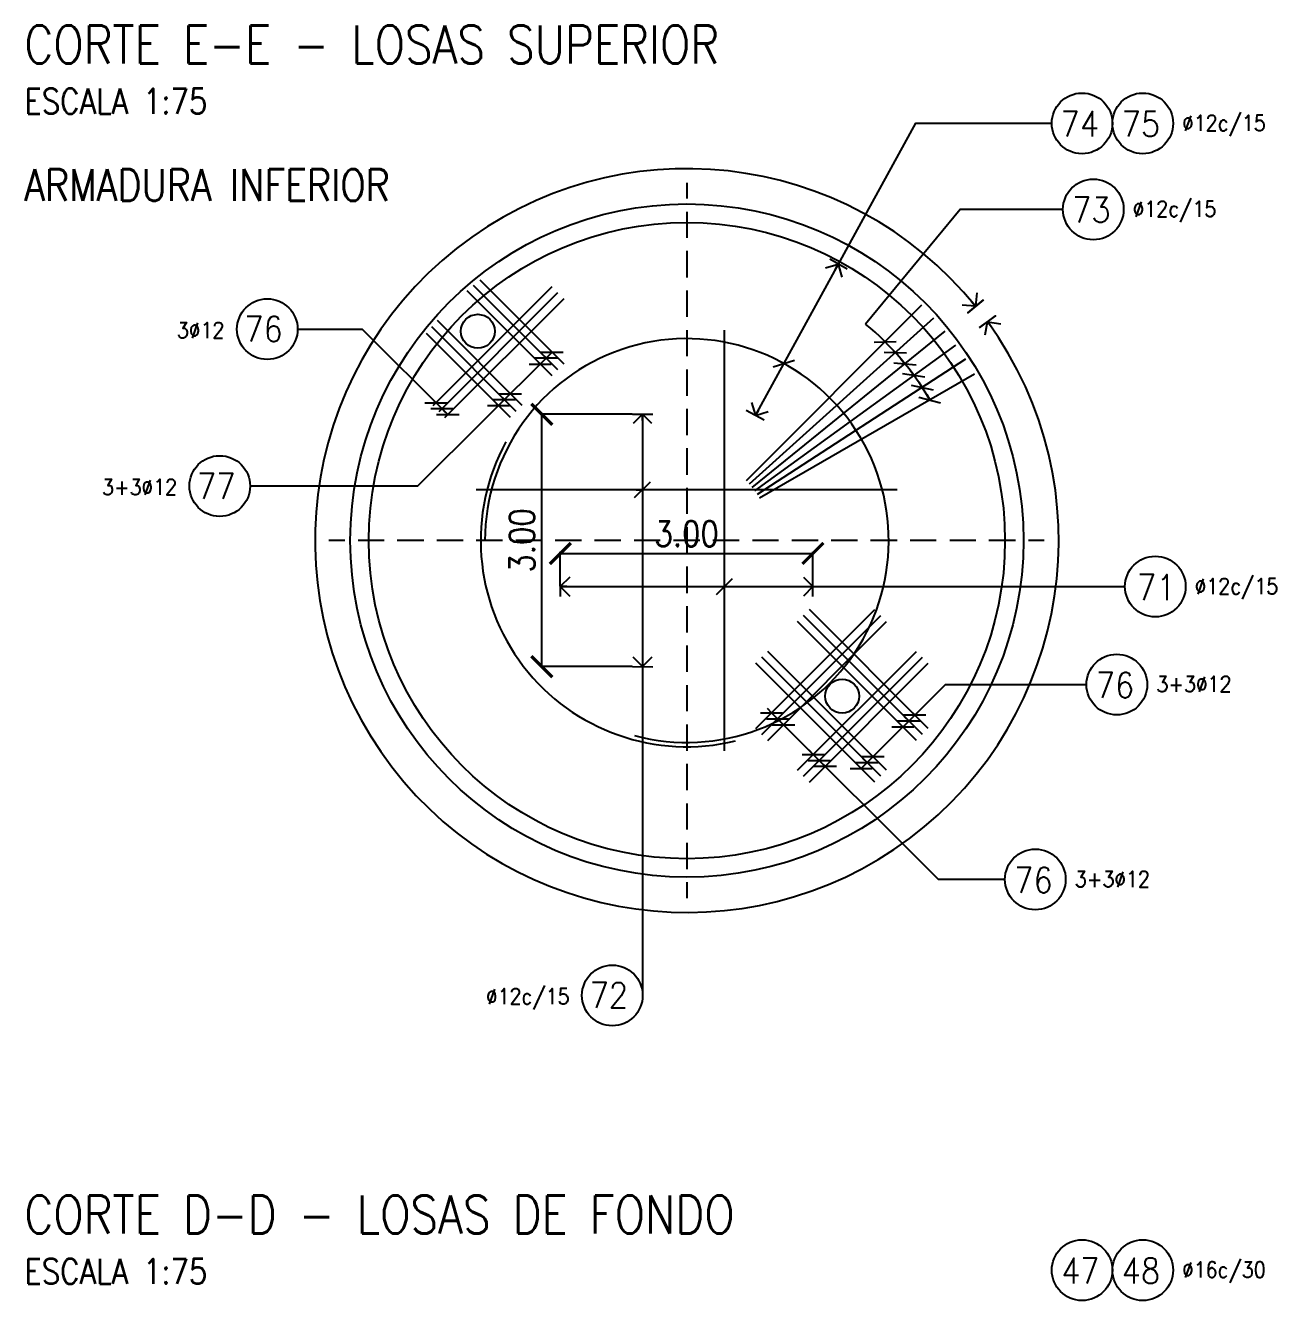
# Model space of a CAD drawing. Extents: x 157 to 1652, y -82 to 500.
# Drawn here: x 1186.9 to 1335.6, y 174.7 to 326.2 of the extents above; entities that cross this region are included whole.
import ezdxf

# ---------------------------------------------------------------- set-up
doc = ezdxf.new("R2010")
doc.units = 0
doc.header["$MEASUREMENT"] = 0
for name, color, linetype in [('Cotas', 1, 'Continuous'), ('PDF2_auxiliar', 1, 'Continuous'), ('PDF2_BARRAS-EN-VISTA-25', 5, 'Continuous'), ('PDF2_CONTORNO-ENCOFRADO-25', 2, 'Continuous'), ('PDF2_LINEAS-POS-ARMADURA', 2, 'Continuous'), ('Texto', 2, 'Continuous')]:
    doc.layers.add(name, color=color, linetype=linetype)
doc.styles.add('ROMANS', font='ROMANS.SHX', dxfattribs={"width": 0.85})
doc.dimstyles.new('1.10', dxfattribs={"dimtxt": 3, "dimasz": 2.5, "dimexe": 0.18, "dimexo": 0.0625, "dimgap": 0.85, "dimtad": 1, "dimlfac": 0.1, "dimzin": 0, "dimdsep": 46, "dimtxsty": 'ROMANS', "dimblk": 'ARCHTICK', "dimcen": 0.09, "dimclrd": 256, "dimclre": 256, "dimclrt": 2, "dimadec": 0, "dimazin": 0, "dimtfac": 1, "dimtofl": 0, "dimtmove": 0, "dimatfit": 3, "dimfxl": 15, "dimfxlon": 1, "dimtolj": 1, "dimtzin": 0, "dimarcsym": 0})

# ---------------------------------------------------------------- blocks, each defined once
blk = doc.blocks.new('_ArchTick')
at = {"color": 0, "linetype": 'ByBlock', "const_width": 0.15}
blk.add_lwpolyline([(-0.5, -0.5), (0.5, 0.5)], dxfattribs=at)
blk = doc.blocks.new('*D14')
at = {"layer": 'Cotas', "lineweight": -2, "transparency": 16777216}
for p, q in [((1250.47, 259.59), (1250.47, 263.63)), ((1250.47, 263.45), (1280.49, 263.45)), ((1280.49, 259.59), (1280.49, 263.63))]:
    blk.add_line(p, q, dxfattribs=at)
at = {"layer": 'Defpoints', "color": 0, "transparency": 16777216}
for p in [(1280.49, 263.45), (1250.47, 259.52), (1280.49, 259.52)]:
    blk.add_point(p, dxfattribs=at)
at = {"layer": 'Cotas', "lineweight": -2, "transparency": 16777216, "xscale": 2.5, "yscale": 2.5, "zscale": 2.5, "rotation": 180}
blk.add_blockref('_ArchTick', (1250.47, 263.45), dxfattribs=at)
at = {"layer": 'Cotas', "lineweight": -2, "transparency": 16777216, "xscale": 2.5, "yscale": 2.5, "zscale": 2.5}
blk.add_blockref('_ArchTick', (1280.49, 263.45), dxfattribs=at)
at = {"layer": 'Cotas', "color": 2, "transparency": 16777216, "insert": (1265.48, 265.8), "char_height": 3, "attachment_point": 5, "style": 'ROMANS'}
blk.add_mtext('\\A1;3.00', dxfattribs=at)
blk = doc.blocks.new('*D15')
at = {"layer": 'Cotas', "lineweight": -2, "transparency": 16777216}
for p, q in [((1259, 280), (1248.09, 280)), ((1248.27, 250.01), (1248.27, 280)), ((1259, 250.01), (1248.09, 250.01))]:
    blk.add_line(p, q, dxfattribs=at)
at = {"layer": 'Defpoints', "color": 0, "transparency": 16777216}
for p in [(1248.27, 280), (1259.06, 280), (1259.06, 250.01)]:
    blk.add_point(p, dxfattribs=at)
at = {"layer": 'Cotas', "lineweight": -2, "transparency": 16777216, "xscale": 2.5, "yscale": 2.5, "zscale": 2.5}
for p, rotation in [((1248.27, 280), 90), ((1248.27, 250.01), 270)]:
    blk.add_blockref('_ArchTick', p, dxfattribs=dict(at, rotation=rotation))
at = {"layer": 'Cotas', "color": 2, "transparency": 16777216, "insert": (1245.92, 265), "char_height": 3, "attachment_point": 5, "rotation": 90, "style": 'ROMANS'}
blk.add_mtext('\\A1;3.00', dxfattribs=at)

msp = doc.modelspace()

# ---------------------------------------------------------------- linework, layer by layer
at = {"layer": 'PDF2_auxiliar', "lineweight": 25}
for points in [[(1265.496, 307.504), (1265.496, 305.63)], [(1265.496, 304.074), (1265.496, 300.961)], [(1265.496, 299.404), (1265.496, 296.26)], [(1265.496, 294.703), (1265.496, 291.591)], [(1265.496, 290.002), (1265.496, 286.889)], [(1265.496, 285.333), (1265.496, 282.188)], [(1265.496, 280.632), (1265.496, 277.519)], [(1265.496, 275.963), (1265.496, 272.818)], [(1265.496, 271.262), (1265.496, 268.149)], [(1265.496, 266.561), (1265.496, 263.448)], [(1224.838, 265.004), (1222.964, 265.004)], [(1229.539, 265.004), (1226.426, 265.004)], [(1234.24, 265.004), (1231.096, 265.004)], [(1238.91, 265.004), (1235.797, 265.004)], [(1243.611, 265.004), (1240.466, 265.004)], [(1248.28, 265.004), (1245.167, 265.004)], [(1252.981, 265.004), (1249.868, 265.004)], [(1257.682, 265.004), (1254.537, 265.004)], [(1262.351, 265.004), (1259.239, 265.004)], [(1267.052, 265.004), (1263.908, 265.004)], [(1271.722, 265.004), (1268.609, 265.004)], [(1276.423, 265.004), (1273.31, 265.004)], [(1281.124, 265.004), (1277.979, 265.004)], [(1285.793, 265.004), (1282.68, 265.004)], [(1290.494, 265.004), (1287.35, 265.004)], [(1295.164, 265.004), (1292.051, 265.004)], [(1299.865, 265.004), (1296.752, 265.004)], [(1304.566, 265.004), (1301.421, 265.004)], [(1307.996, 265.004), (1306.122, 265.004)], [(1265.496, 261.891), (1265.496, 258.747)], [(1265.496, 257.19), (1265.496, 254.077)], [(1265.496, 252.521), (1265.496, 249.376)], [(1265.496, 247.82), (1265.496, 244.707)], [(1265.496, 243.119), (1265.496, 240.006)], [(1265.496, 238.449), (1265.496, 235.305)], [(1265.496, 233.748), (1265.496, 230.635)], [(1265.496, 229.079), (1265.496, 225.934)], [(1265.496, 224.378), (1265.496, 222.504)]]:
    msp.add_lwpolyline(points, dxfattribs=at)
at = {"layer": 'PDF2_BARRAS-EN-VISTA-25', "lineweight": 25}
for points in [[(1310.728, 312.999), (1311.871, 315.985), (1310.283, 315.985)], [(1313.714, 312.999), (1313.714, 315.985), (1312.57, 313.984), (1314.286, 313.984)], [(1318.002, 312.999), (1319.145, 315.985), (1317.525, 315.985)], [(1321.21, 315.985), (1320.067, 315.985), (1319.94, 314.715), (1320.067, 314.842), (1320.384, 315.001), (1320.734, 315.001), (1321.083, 314.842), (1321.305, 314.556), (1321.432, 314.143), (1321.432, 313.857), (1321.305, 313.412), (1321.083, 313.127), (1320.734, 312.999), (1320.384, 312.999), (1320.067, 313.127), (1319.94, 313.285), (1319.812, 313.571)], [(1312.126, 302.771), (1313.269, 305.789), (1311.649, 305.789)], [(1314.158, 305.789), (1315.429, 305.789), (1314.73, 304.646), (1315.08, 304.646), (1315.302, 304.487), (1315.429, 304.36), (1315.556, 303.915), (1315.556, 303.629), (1315.429, 303.216), (1315.207, 302.93), (1314.857, 302.771), (1314.508, 302.771), (1314.158, 302.93), (1314.063, 303.057), (1313.936, 303.343)], [(1250.916, 285.968), (1240.942, 295.942)], [(1235.352, 281.045), (1249.487, 295.18)], [(1236.051, 280.314), (1250.186, 294.481)], [(1249.487, 284.571), (1239.386, 294.672)], [(1250.186, 285.27), (1240.148, 295.307)], [(1236.75, 279.616), (1250.916, 293.75)], [(1293.417, 292.956), (1272.548, 272.087)], [(1213.721, 288.636), (1214.864, 291.622), (1213.244, 291.622)], [(1217.024, 291.209), (1216.897, 291.495), (1216.579, 291.622), (1216.325, 291.622), (1216.008, 291.495), (1215.754, 291.051), (1215.658, 290.352), (1215.658, 289.621), (1215.754, 289.049), (1216.008, 288.764), (1216.325, 288.636), (1216.452, 288.636), (1216.802, 288.764), (1217.024, 289.049), (1217.151, 289.494), (1217.151, 289.621), (1217.024, 290.066), (1216.802, 290.352), (1216.452, 290.479), (1216.325, 290.479), (1216.008, 290.352), (1215.754, 290.066), (1215.658, 289.621)], [(1245.929, 281.045), (1235.86, 291.146)], [(1294.846, 291.432), (1272.929, 271.706)], [(1244.532, 279.616), (1234.558, 289.589)], [(1245.231, 280.314), (1235.193, 290.384)], [(1269.975, 240.006), (1269.975, 290.002)], [(1296.18, 289.875), (1273.246, 271.293)], [(1297.451, 288.224), (1273.564, 270.88)], [(1287.763, 288.573), (1290.399, 288.636)], [(1247.454, 286.699), (1250.122, 286.699)], [(1248.153, 287.398), (1250.821, 287.398)], [(1298.626, 286.54), (1273.882, 270.467)], [(1275.788, 285.651), (1278.297, 286.445)], [(1288.97, 287.398), (1291.606, 287.302)], [(1246.755, 285.968), (1249.392, 285.968)], [(1290.113, 286.127), (1292.75, 285.873)], [(1299.706, 284.761), (1274.136, 270.023)], [(1291.161, 284.825), (1293.798, 284.444)], [(1292.178, 283.459), (1294.782, 282.919)], [(1243.198, 282.443), (1245.866, 282.443)], [(1293.099, 282.03), (1295.672, 281.363)], [(1234.367, 281.363), (1237.004, 281.363)], [(1235.066, 280.664), (1237.703, 280.664)], [(1241.8, 281.045), (1244.436, 281.045)], [(1242.499, 281.744), (1245.135, 281.744)], [(1235.765, 279.965), (1238.433, 279.965)], [(1208.098, 269.959), (1209.242, 272.977), (1207.622, 272.977)], [(1210.385, 269.959), (1211.529, 272.977), (1209.909, 272.977)], [(1259.302, 270.086), (1261.176, 271.96)], [(1290.494, 271.007), (1240.466, 271.007)], [(1319.844, 257.921), (1320.988, 260.938), (1319.368, 260.938)], [(1322.004, 260.367), (1322.227, 260.494), (1322.576, 260.938), (1322.576, 257.921)], [(1269.054, 258.588), (1270.928, 260.462)], [(1273.691, 242.642), (1287.858, 256.777)], [(1294.211, 242.642), (1280.076, 256.777)], [(1274.422, 241.943), (1288.557, 256.078)], [(1275.121, 241.213), (1289.255, 255.348)], [(1292.813, 241.213), (1278.646, 255.38)], [(1293.512, 241.943), (1279.377, 256.078)], [(1289.255, 237.687), (1275.121, 251.822)], [(1278.646, 237.687), (1292.813, 251.822)], [(1287.858, 236.258), (1273.691, 250.424)], [(1288.557, 236.988), (1274.422, 251.123)], [(1279.377, 236.988), (1293.512, 251.123)], [(1280.076, 236.258), (1294.211, 250.424)], [(1314.921, 246.295), (1316.064, 249.313), (1314.476, 249.313)], [(1318.224, 248.868), (1318.129, 249.154), (1317.78, 249.313), (1317.557, 249.313), (1317.208, 249.154), (1316.985, 248.741), (1316.858, 248.01), (1316.858, 247.312), (1316.985, 246.74), (1317.208, 246.454), (1317.557, 246.295), (1317.653, 246.295), (1318.002, 246.454), (1318.224, 246.74), (1318.351, 247.153), (1318.351, 247.312), (1318.224, 247.724), (1318.002, 248.01), (1317.653, 248.169), (1317.557, 248.169), (1317.208, 248.01), (1316.985, 247.724), (1316.858, 247.312)], [(1274.263, 244.516), (1276.899, 244.516)], [(1291.257, 244.262), (1293.925, 244.262)], [(1274.962, 243.817), (1277.598, 243.817)], [(1275.66, 243.087), (1278.329, 243.087)], [(1289.859, 242.833), (1292.495, 242.833)], [(1290.558, 243.563), (1293.226, 243.563)], [(1279.218, 239.561), (1281.854, 239.561)], [(1279.917, 238.862), (1282.553, 238.862)], [(1280.616, 238.163), (1283.284, 238.163)], [(1285.603, 238.608), (1288.271, 238.608)], [(1286.301, 239.307), (1288.97, 239.307)], [(1284.904, 237.878), (1287.54, 237.878)], [(1305.233, 223.107), (1306.376, 226.125), (1304.756, 226.125)], [(1308.536, 225.68), (1308.441, 225.966), (1308.092, 226.125), (1307.869, 226.125), (1307.52, 225.966), (1307.297, 225.553), (1307.17, 224.823), (1307.17, 224.124), (1307.297, 223.552), (1307.52, 223.266), (1307.869, 223.107), (1307.964, 223.107), (1308.314, 223.266), (1308.536, 223.552), (1308.663, 223.965), (1308.663, 224.124), (1308.536, 224.537), (1308.314, 224.823), (1307.964, 224.981), (1307.869, 224.981), (1307.52, 224.823), (1307.297, 224.537), (1307.17, 224.124)], [(1254.76, 209.449), (1255.903, 212.466), (1254.283, 212.466)], [(1256.697, 211.736), (1256.697, 211.895), (1256.793, 212.181), (1256.92, 212.308), (1257.142, 212.466), (1257.619, 212.466), (1257.841, 212.308), (1257.936, 212.181), (1258.063, 211.895), (1258.063, 211.609), (1257.936, 211.323), (1257.714, 210.878), (1256.57, 209.449), (1258.19, 209.449)], [(1311.49, 176.7), (1311.49, 179.686), (1310.347, 177.685), (1312.062, 177.685)], [(1313.078, 176.7), (1314.222, 179.686), (1312.634, 179.686)], [(1318.669, 176.7), (1318.669, 179.686), (1317.525, 177.685), (1319.241, 177.685)]]:
    msp.add_lwpolyline(points, dxfattribs=at)
at = {"layer": 'PDF2_BARRAS-EN-VISTA-25', "color": 4, "lineweight": 25}
for points in [[(1325.403, 315.477), (1324.736, 313.667)], [(1326.165, 315.191), (1326.324, 315.286), (1326.546, 315.541), (1326.546, 313.667)], [(1327.468, 315.096), (1327.468, 315.191), (1327.531, 315.382), (1327.595, 315.477), (1327.753, 315.541), (1328.039, 315.541), (1328.166, 315.477), (1328.262, 315.382), (1328.325, 315.191), (1328.325, 315.032), (1328.262, 314.842), (1328.103, 314.588), (1327.404, 313.667), (1328.389, 313.667)], [(1331.311, 315.922), (1330.04, 313.063)], [(1331.883, 315.191), (1332.042, 315.286), (1332.264, 315.541), (1332.264, 313.667)], [(1333.979, 315.541), (1333.249, 315.541), (1333.185, 314.746), (1333.249, 314.842), (1333.471, 314.937), (1333.693, 314.937), (1333.884, 314.842), (1334.043, 314.651), (1334.106, 314.397), (1334.106, 314.207), (1334.043, 313.952), (1333.884, 313.762), (1333.693, 313.667), (1333.471, 313.667), (1333.249, 313.762), (1333.185, 313.857), (1333.122, 314.048)], [(1329.691, 314.651), (1329.532, 314.842), (1329.405, 314.937), (1329.183, 314.937), (1329.024, 314.842), (1328.897, 314.651), (1328.833, 314.397), (1328.833, 314.207), (1328.897, 313.952), (1329.024, 313.762), (1329.183, 313.667), (1329.405, 313.667), (1329.532, 313.762), (1329.691, 313.952)], [(1319.527, 305.249), (1318.86, 303.47)], [(1320.289, 304.995), (1320.448, 305.09), (1320.67, 305.344), (1320.67, 303.47)], [(1321.591, 304.9), (1321.591, 304.995), (1321.655, 305.186), (1321.718, 305.249), (1321.877, 305.344), (1322.163, 305.344), (1322.29, 305.249), (1322.385, 305.186), (1322.449, 304.995), (1322.449, 304.804), (1322.385, 304.646), (1322.227, 304.36), (1321.528, 303.47), (1322.512, 303.47)], [(1323.815, 304.455), (1323.656, 304.646), (1323.529, 304.709), (1323.306, 304.709), (1323.148, 304.646), (1323.021, 304.455), (1322.957, 304.201), (1322.957, 304.01), (1323.021, 303.756), (1323.148, 303.566), (1323.306, 303.47), (1323.529, 303.47), (1323.656, 303.566), (1323.815, 303.756)], [(1325.435, 305.694), (1324.164, 302.835)], [(1326.006, 304.995), (1326.165, 305.09), (1326.388, 305.344), (1326.388, 303.47)], [(1328.071, 305.344), (1327.372, 305.344), (1327.309, 304.55), (1327.372, 304.646), (1327.595, 304.709), (1327.785, 304.709), (1328.008, 304.646), (1328.166, 304.455), (1328.23, 304.201), (1328.23, 304.01), (1328.166, 303.756), (1328.008, 303.566), (1327.785, 303.47), (1327.595, 303.47), (1327.372, 303.566), (1327.309, 303.661), (1327.213, 303.82)], [(1205.271, 290.923), (1206.034, 290.923), (1205.621, 290.225), (1205.843, 290.225), (1205.97, 290.129), (1206.034, 290.034), (1206.129, 289.78), (1206.129, 289.589), (1206.034, 289.335), (1205.907, 289.145), (1205.684, 289.049), (1205.462, 289.049), (1205.271, 289.145), (1205.176, 289.24), (1205.113, 289.431)], [(1207.336, 290.86), (1206.701, 289.049)], [(1208.13, 290.574), (1208.257, 290.669), (1208.48, 290.923), (1208.48, 289.049)], [(1209.401, 290.479), (1209.401, 290.574), (1209.464, 290.765), (1209.56, 290.86), (1209.687, 290.923), (1209.973, 290.923), (1210.131, 290.86), (1210.195, 290.765), (1210.258, 290.574), (1210.258, 290.415), (1210.195, 290.225), (1210.036, 289.971), (1209.337, 289.049), (1210.322, 289.049)], [(1196.346, 272.278), (1197.14, 272.278), (1196.695, 271.547), (1196.918, 271.547), (1197.076, 271.484), (1197.14, 271.389), (1197.203, 271.103), (1197.203, 270.944), (1197.14, 270.658), (1196.981, 270.499), (1196.79, 270.404), (1196.568, 270.404), (1196.346, 270.499), (1196.282, 270.563), (1196.219, 270.753)], [(1198.347, 271.992), (1198.347, 270.404)], [(1199.649, 272.278), (1200.412, 272.278), (1199.999, 271.547), (1200.221, 271.547), (1200.348, 271.484), (1200.412, 271.389), (1200.507, 271.103), (1200.507, 270.944), (1200.412, 270.658), (1200.285, 270.499), (1200.062, 270.404), (1199.84, 270.404), (1199.649, 270.499), (1199.554, 270.563), (1199.49, 270.753)], [(1201.714, 272.183), (1201.079, 270.404)], [(1202.508, 271.929), (1202.635, 271.992), (1202.857, 272.278), (1202.857, 270.404)], [(1203.779, 271.833), (1203.779, 271.929), (1203.842, 272.087), (1203.906, 272.183), (1204.064, 272.278), (1204.35, 272.278), (1204.477, 272.183), (1204.573, 272.087), (1204.636, 271.929), (1204.636, 271.738), (1204.573, 271.547), (1204.414, 271.293), (1203.715, 270.404), (1204.7, 270.404)], [(1197.712, 271.198), (1198.982, 271.198)], [(1332.804, 260.875), (1331.533, 258.016)], [(1326.896, 260.43), (1326.261, 258.62)], [(1327.69, 260.144), (1327.817, 260.239), (1328.039, 260.494), (1328.039, 258.62)], [(1328.96, 260.049), (1328.96, 260.144), (1329.024, 260.335), (1329.088, 260.43), (1329.246, 260.494), (1329.532, 260.494), (1329.659, 260.43), (1329.755, 260.335), (1329.818, 260.144), (1329.818, 259.954), (1329.755, 259.795), (1329.596, 259.509), (1328.897, 258.62), (1329.882, 258.62)], [(1331.184, 259.604), (1331.025, 259.795), (1330.898, 259.89), (1330.676, 259.89), (1330.517, 259.795), (1330.39, 259.604), (1330.326, 259.35), (1330.326, 259.159), (1330.39, 258.905), (1330.517, 258.715), (1330.676, 258.62), (1330.898, 258.62), (1331.025, 258.715), (1331.184, 258.905)], [(1333.376, 260.144), (1333.535, 260.239), (1333.757, 260.494), (1333.757, 258.62)], [(1335.472, 260.494), (1334.742, 260.494), (1334.678, 259.699), (1334.742, 259.795), (1334.964, 259.89), (1335.186, 259.89), (1335.377, 259.795), (1335.536, 259.604), (1335.599, 259.35), (1335.599, 259.159), (1335.536, 258.905), (1335.377, 258.715), (1335.186, 258.62), (1334.964, 258.62), (1334.742, 258.715), (1334.678, 258.81), (1334.614, 259.001)], [(1321.687, 248.868), (1322.449, 248.868), (1322.036, 248.169), (1322.258, 248.169), (1322.385, 248.074), (1322.449, 247.979), (1322.544, 247.724), (1322.544, 247.534), (1322.449, 247.28), (1322.322, 247.089), (1322.099, 246.994), (1321.877, 246.994), (1321.687, 247.089), (1321.591, 247.184), (1321.528, 247.343)], [(1323.688, 248.614), (1323.688, 246.994)], [(1324.958, 248.868), (1325.752, 248.868), (1325.308, 248.169), (1325.53, 248.169), (1325.689, 248.074), (1325.752, 247.979), (1325.816, 247.724), (1325.816, 247.534), (1325.752, 247.28), (1325.594, 247.089), (1325.403, 246.994), (1325.181, 246.994), (1324.958, 247.089), (1324.895, 247.184), (1324.831, 247.343)], [(1327.023, 248.773), (1326.388, 246.994)], [(1327.817, 248.519), (1327.976, 248.614), (1328.166, 248.868), (1328.166, 246.994)], [(1329.119, 248.423), (1329.119, 248.519), (1329.183, 248.709), (1329.246, 248.773), (1329.405, 248.868), (1329.691, 248.868), (1329.818, 248.773), (1329.882, 248.709), (1329.977, 248.519), (1329.977, 248.328), (1329.882, 248.169), (1329.755, 247.883), (1329.024, 246.994), (1330.04, 246.994)], [(1323.021, 247.788), (1324.323, 247.788)], [(1311.967, 225.68), (1312.761, 225.68), (1312.348, 224.981), (1312.539, 224.981), (1312.697, 224.886), (1312.761, 224.791), (1312.824, 224.537), (1312.824, 224.346), (1312.761, 224.092), (1312.634, 223.901), (1312.411, 223.806), (1312.189, 223.806), (1311.967, 223.901), (1311.903, 223.997), (1311.84, 224.187)], [(1313.333, 224.632), (1314.635, 224.632)], [(1313.968, 225.426), (1313.968, 223.806)], [(1315.27, 225.68), (1316.064, 225.68), (1315.62, 224.981), (1315.842, 224.981), (1315.969, 224.886), (1316.064, 224.791), (1316.128, 224.537), (1316.128, 224.346), (1316.064, 224.092), (1315.905, 223.901), (1315.683, 223.806), (1315.493, 223.806), (1315.27, 223.901), (1315.207, 223.997), (1315.111, 224.187)], [(1317.335, 225.617), (1316.7, 223.806)], [(1318.129, 225.331), (1318.256, 225.426), (1318.478, 225.68), (1318.478, 223.806)], [(1319.4, 225.236), (1319.4, 225.331), (1319.495, 225.521), (1319.558, 225.617), (1319.685, 225.68), (1319.971, 225.68), (1320.13, 225.617), (1320.194, 225.521), (1320.257, 225.331), (1320.257, 225.14), (1320.194, 224.981), (1320.067, 224.696), (1319.336, 223.806), (1320.352, 223.806)], [(1242.658, 211.672), (1242.022, 209.894)], [(1243.452, 211.386), (1243.579, 211.482), (1243.801, 211.768), (1243.801, 209.894)], [(1244.722, 211.323), (1244.722, 211.386), (1244.786, 211.577), (1244.881, 211.672), (1245.008, 211.768), (1245.294, 211.768), (1245.453, 211.672), (1245.516, 211.577), (1245.58, 211.386), (1245.58, 211.228), (1245.516, 211.037), (1245.358, 210.783), (1244.659, 209.894), (1245.644, 209.894)], [(1246.946, 210.846), (1246.787, 211.037), (1246.66, 211.132), (1246.438, 211.132), (1246.311, 211.037), (1246.152, 210.846), (1246.088, 210.592), (1246.088, 210.402), (1246.152, 210.148), (1246.311, 209.957), (1246.438, 209.894), (1246.66, 209.894), (1246.787, 209.957), (1246.946, 210.148)], [(1248.598, 212.117), (1247.295, 209.258)], [(1249.138, 211.386), (1249.296, 211.482), (1249.519, 211.768), (1249.519, 209.894)], [(1251.234, 211.768), (1250.503, 211.768), (1250.44, 210.942), (1250.503, 211.037), (1250.726, 211.132), (1250.948, 211.132), (1251.139, 211.037), (1251.298, 210.846), (1251.361, 210.592), (1251.361, 210.402), (1251.298, 210.148), (1251.139, 209.957), (1250.948, 209.894), (1250.726, 209.894), (1250.503, 209.957), (1250.44, 210.052), (1250.376, 210.243)], [(1325.403, 179.178), (1324.736, 177.399)], [(1326.165, 178.892), (1326.324, 178.987), (1326.546, 179.273), (1326.546, 177.399)], [(1328.325, 178.987), (1328.262, 179.178), (1328.039, 179.273), (1327.881, 179.273), (1327.69, 179.178), (1327.531, 178.892), (1327.468, 178.447), (1327.468, 178.002), (1327.531, 177.653), (1327.69, 177.494), (1327.881, 177.399), (1327.976, 177.399), (1328.166, 177.494), (1328.325, 177.653), (1328.389, 177.939), (1328.389, 178.002), (1328.325, 178.288), (1328.166, 178.447), (1327.976, 178.542), (1327.881, 178.542), (1327.69, 178.447), (1327.531, 178.288), (1327.468, 178.002)], [(1331.311, 179.622), (1330.04, 176.764)], [(1331.819, 179.273), (1332.613, 179.273), (1332.169, 178.542), (1332.391, 178.542), (1332.55, 178.447), (1332.613, 178.384), (1332.677, 178.098), (1332.677, 177.939), (1332.613, 177.653), (1332.455, 177.494), (1332.264, 177.399), (1332.042, 177.399), (1331.819, 177.494), (1331.756, 177.558), (1331.692, 177.748)], [(1329.691, 178.384), (1329.532, 178.542), (1329.405, 178.638), (1329.183, 178.638), (1329.024, 178.542), (1328.897, 178.384), (1328.833, 178.098), (1328.833, 177.939), (1328.897, 177.653), (1329.024, 177.494), (1329.183, 177.399), (1329.405, 177.399), (1329.532, 177.494), (1329.691, 177.653)]]:
    msp.add_lwpolyline(points, dxfattribs=at)
for points in [[(1324.958, 315.191), (1324.831, 315.096), (1324.672, 314.937), (1324.609, 314.651), (1324.609, 314.492), (1324.672, 314.207), (1324.831, 314.048), (1324.958, 313.952), (1325.181, 313.952), (1325.308, 314.048), (1325.466, 314.207), (1325.53, 314.492), (1325.53, 314.651), (1325.466, 314.937), (1325.308, 315.096), (1325.181, 315.191)], [(1319.082, 304.995), (1318.955, 304.9), (1318.796, 304.709), (1318.732, 304.455), (1318.732, 304.264), (1318.796, 304.01), (1318.955, 303.82), (1319.082, 303.756), (1319.304, 303.756), (1319.431, 303.82), (1319.59, 304.01), (1319.654, 304.264), (1319.654, 304.455), (1319.59, 304.709), (1319.431, 304.9), (1319.304, 304.995)], [(1206.891, 290.574), (1206.764, 290.479), (1206.606, 290.32), (1206.542, 290.034), (1206.542, 289.875), (1206.606, 289.589), (1206.764, 289.431), (1206.891, 289.335), (1207.114, 289.335), (1207.273, 289.431), (1207.4, 289.589), (1207.463, 289.875), (1207.463, 290.034), (1207.4, 290.32), (1207.273, 290.479), (1207.114, 290.574)], [(1201.269, 271.929), (1201.142, 271.833), (1200.983, 271.643), (1200.92, 271.389), (1200.92, 271.198), (1200.983, 270.944), (1201.142, 270.753), (1201.269, 270.658), (1201.492, 270.658), (1201.65, 270.753), (1201.777, 270.944), (1201.841, 271.198), (1201.841, 271.389), (1201.777, 271.643), (1201.65, 271.833), (1201.492, 271.929)], [(1326.451, 260.144), (1326.324, 260.049), (1326.165, 259.89), (1326.102, 259.604), (1326.102, 259.445), (1326.165, 259.159), (1326.324, 259.001), (1326.451, 258.905), (1326.673, 258.905), (1326.832, 259.001), (1326.959, 259.159), (1327.023, 259.445), (1327.023, 259.604), (1326.959, 259.89), (1326.832, 260.049), (1326.673, 260.144)], [(1326.61, 248.519), (1326.451, 248.423), (1326.324, 248.264), (1326.261, 247.979), (1326.261, 247.788), (1326.324, 247.534), (1326.451, 247.343), (1326.61, 247.28), (1326.832, 247.28), (1326.959, 247.343), (1327.118, 247.534), (1327.182, 247.788), (1327.182, 247.979), (1327.118, 248.264), (1326.959, 248.423), (1326.832, 248.519)], [(1316.922, 225.331), (1316.763, 225.236), (1316.636, 225.077), (1316.541, 224.791), (1316.541, 224.632), (1316.636, 224.346), (1316.763, 224.187), (1316.922, 224.092), (1317.113, 224.092), (1317.271, 224.187), (1317.398, 224.346), (1317.494, 224.632), (1317.494, 224.791), (1317.398, 225.077), (1317.271, 225.236), (1317.113, 225.331)], [(1242.213, 211.386), (1242.086, 211.323), (1241.927, 211.132), (1241.864, 210.846), (1241.864, 210.688), (1241.927, 210.402), (1242.086, 210.243), (1242.213, 210.148), (1242.435, 210.148), (1242.594, 210.243), (1242.721, 210.402), (1242.785, 210.688), (1242.785, 210.846), (1242.721, 211.132), (1242.594, 211.323), (1242.435, 211.386)], [(1324.958, 178.892), (1324.831, 178.828), (1324.672, 178.638), (1324.609, 178.384), (1324.609, 178.193), (1324.672, 177.939), (1324.831, 177.748), (1324.958, 177.653), (1325.181, 177.653), (1325.308, 177.748), (1325.466, 177.939), (1325.53, 178.193), (1325.53, 178.384), (1325.466, 178.638), (1325.308, 178.828), (1325.181, 178.892)], [(1333.535, 179.273), (1333.312, 179.178), (1333.185, 178.892), (1333.122, 178.447), (1333.122, 178.193), (1333.185, 177.748), (1333.312, 177.494), (1333.535, 177.399), (1333.693, 177.399), (1333.884, 177.494), (1334.043, 177.748), (1334.106, 178.193), (1334.106, 178.447), (1334.043, 178.892), (1333.884, 179.178), (1333.693, 179.273)]]:
    msp.add_lwpolyline(points, close=True, dxfattribs=at)
at = {"layer": 'PDF2_BARRAS-EN-VISTA-25', "color": 2, "lineweight": 25}
for points in [[(1248.947, 287.938), (1249.487, 287.398)], [(1288.557, 289.113), (1289.097, 288.605)], [(1247.549, 286.508), (1248.089, 285.968)], [(1248.248, 287.207), (1248.788, 286.699)], [(1289.764, 287.906), (1290.272, 287.334)], [(1290.939, 286.604), (1291.415, 286)], [(1276.391, 286.381), (1277.058, 286.032)], [(1292.051, 285.238), (1292.495, 284.634)], [(1293.067, 283.808), (1293.48, 283.173)], [(1235.161, 281.903), (1235.67, 281.363)], [(1243.293, 282.284), (1243.833, 281.744)], [(1243.992, 282.982), (1244.532, 282.443)], [(1294.02, 282.347), (1294.401, 281.712)], [(1235.86, 281.204), (1236.4, 280.664)], [(1236.559, 280.473), (1237.099, 279.965)], [(1242.594, 281.553), (1243.102, 281.045)], [(1259.493, 271.007), (1260.255, 271.007)], [(1269.244, 259.541), (1269.975, 259.541)], [(1275.057, 245.056), (1275.565, 244.516)], [(1275.756, 244.326), (1276.296, 243.817)], [(1291.352, 244.072), (1291.892, 243.563)], [(1292.051, 244.802), (1292.591, 244.262)], [(1276.455, 243.627), (1276.995, 243.087)], [(1290.653, 243.373), (1291.193, 242.833)], [(1280.012, 240.101), (1280.52, 239.561)], [(1287.096, 239.847), (1287.636, 239.307)], [(1280.711, 239.371), (1281.251, 238.862)], [(1281.41, 238.672), (1281.95, 238.163)], [(1285.698, 238.418), (1286.238, 237.878)], [(1286.397, 239.116), (1286.937, 238.608)]]:
    msp.add_lwpolyline(points, dxfattribs=at)
at = {"layer": 'PDF2_BARRAS-EN-VISTA-25', "lineweight": 25}
msp.add_lwpolyline([(1320.384, 179.686), (1320.067, 179.559), (1319.94, 179.273), (1319.94, 178.987), (1320.067, 178.701), (1320.289, 178.542), (1320.734, 178.415), (1321.083, 178.257), (1321.305, 177.971), (1321.432, 177.685), (1321.432, 177.272), (1321.305, 176.986), (1321.21, 176.827), (1320.861, 176.7), (1320.384, 176.7), (1320.067, 176.827), (1319.94, 176.986), (1319.812, 177.272), (1319.812, 177.685), (1319.94, 177.971), (1320.162, 178.257), (1320.511, 178.415), (1320.956, 178.542), (1321.21, 178.701), (1321.305, 178.987), (1321.305, 179.273), (1321.21, 179.559), (1320.861, 179.686)], close=True, dxfattribs=at)
at = {"layer": 'PDF2_BARRAS-EN-VISTA-25', "color": 4, "lineweight": 25}
for centre in [(1312.491, 314.572), (1319.701, 314.572), (1313.825, 304.344), (1215.642, 290.114), (1209.988, 271.468), (1321.194, 259.525), (1316.62, 247.867), (1306.932, 224.711), (1256.65, 210.926), (1312.491, 178.272), (1319.701, 178.272)]:
    msp.add_circle(centre, 3.605, dxfattribs=at)
at = {"layer": 'PDF2_BARRAS-EN-VISTA-25', "lineweight": 25}
for radius, start, end in [(23.998, 254.99817, 180), (24.506, 151.37512, 283.62854)]:
    msp.add_arc((1265.512, 264.988), radius, start, end, dxfattribs=at)
at = {"layer": 'PDF2_CONTORNO-ENCOFRADO-25', "lineweight": 25}
for centre, radius in [((1265.512, 264.988), 40.007), ((1265.512, 264.988), 37.815), ((1240.672, 289.859), 2.017), ((1283.967, 246.502), 2.017)]:
    msp.add_circle(centre, radius, dxfattribs=at)
at = {"layer": 'PDF2_LINEAS-POS-ARMADURA', "lineweight": 25}
for points in [[(1274.009, 280.505), (1273.659, 279.87), (1292.718, 314.588), (1308.886, 314.588)], [(1286.746, 290.733), (1297.991, 304.36), (1310.22, 304.36)], [(1284.554, 297.245), (1282.49, 298.42)], [(1283.157, 297.181), (1283.506, 297.848)], [(1299.356, 293.401), (1299.833, 292.829)], [(1300.278, 290.288), (1302.215, 291.686), (1300.246, 290.32)], [(1301.675, 290.384), (1301.231, 290.987)], [(1219.216, 290.129), (1226.903, 290.129), (1237.099, 279.965)], [(1213.594, 271.484), (1233.541, 271.484), (1249.487, 287.398)], [(1274.708, 279.298), (1272.579, 280.441)], [(1259.048, 279.997), (1261.462, 280.028)], [(1260.255, 279.266), (1260.255, 279.997), (1260.255, 210.942)], [(1250.503, 258.334), (1250.472, 260.716)], [(1280.489, 258.334), (1280.489, 260.716)], [(1251.234, 259.541), (1250.472, 259.541), (1317.589, 259.541)], [(1279.726, 259.541), (1280.489, 259.541)], [(1260.255, 250.742), (1260.255, 250.011)], [(1259.048, 250.011), (1261.462, 249.98)], [(1286.238, 237.878), (1296.244, 247.883), (1313.015, 247.883)], [(1275.565, 244.516), (1295.386, 224.727), (1303.327, 224.727)]]:
    msp.add_lwpolyline(points, dxfattribs=at)
at = {"layer": 'PDF2_LINEAS-POS-ARMADURA', "color": 4, "lineweight": 25}
for points in [[(1281.982, 297.403), (1283.506, 297.848), (1283.951, 296.292)], [(1299.96, 294.418), (1299.833, 292.829), (1298.245, 292.956)], [(1300.976, 289.431), (1301.231, 290.987), (1302.819, 290.733)], [(1273.215, 281.394), (1273.659, 279.87), (1275.184, 280.314)], [(1261.367, 278.885), (1260.255, 279.997), (1259.111, 278.885)], [(1251.615, 260.652), (1250.472, 259.541), (1251.615, 258.397)], [(1279.377, 260.652), (1280.489, 259.541), (1279.377, 258.397)], [(1261.367, 251.123), (1260.255, 250.011), (1259.111, 251.123)]]:
    msp.add_lwpolyline(points, dxfattribs=at)
at = {"layer": 'PDF2_LINEAS-POS-ARMADURA', "lineweight": 25}
msp.add_lwpolyline([(1300.754, 293.592), (1298.912, 292.067)], close=True, dxfattribs=at)
for radius, start, end in [(44.2, 39.00147, 36.00219), (33.368, 29.99818, 50.44373)]:
    msp.add_arc((1265.512, 264.988), radius, start, end, dxfattribs=at)

# ---------------------------------------------------------------- texts
at = {"layer": 'Texto', "attachment_point": 1, "style": 'ROMANS'}
for s, insert, char_height in [('{\\H1.5x;\\C6;CORTE E-E - LOSAS SUPERIOR^J}ESCALA 1:75', (1186.763, 326.204), 3), ('{\\H1.5x;\\C6;ARMADURA INFERIOR}', (1186.763, 309.111), 2.5), ('{\\H1.5x;\\C6;CORTE D-D - LOSAS DE FONDO }ESCALA 1:75', (1186.763, 187.14), 3)]:
    msp.add_mtext_dynamic_manual_height_columns(s, width=101.90642, gutter_width=1, heights=[26.542], dxfattribs=dict(at, insert=insert, char_height=char_height))

# ---------------------------------------------------------------- dimensions: what is measured, and where the dimension line sits
at = {"layer": 'Cotas'}
dim = msp.add_linear_dim(base=(1248.269, 279.997), p1=(1259.064, 250.011), p2=(1259.064, 279.997), angle=90, dimstyle='1.10', dxfattribs=at)
dim.commit()
dim.dimension.update_dxf_attribs({"geometry": '*D15', "text_midpoint": (1245.919, 265.004)})
dim = msp.add_linear_dim(base=(1280.489, 263.446), p1=(1250.472, 259.525), p2=(1280.489, 259.525), dimstyle='1.10', dxfattribs=at)
dim.commit()
dim.dimension.update_dxf_attribs({"geometry": '*D14', "text_midpoint": (1265.48, 265.796)})

doc.saveas('drawing.dxf')
